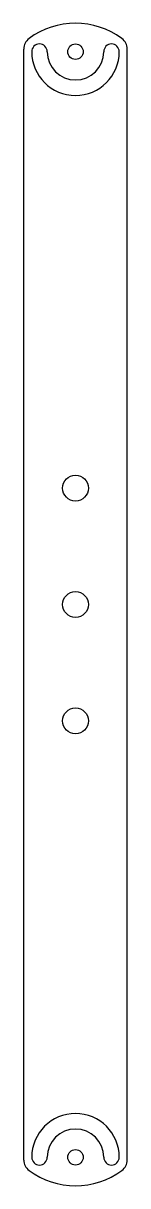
# Model space of a CAD drawing. Header units: millimetres. Extents: x 111 to 151, y -97 to 352.
import ezdxf

# ---------------------------------------------------------------- set-up
doc = ezdxf.new("R2010")
doc.units = ezdxf.units.MM
doc.layers.add('DV3_0', color=7, linetype='Continuous')

msp = doc.modelspace()

# ---------------------------------------------------------------- linework, layer by layer
at = {"layer": 'DV3_0', "color": 7, "linetype": 'Continuous'}
for p, q in [((111.07, 252.39), (111.07, 342.43)), ((151.07, 252.39), (151.07, 342.43)), ((111.07, 252.39), (111.07, 252.38)), ((111.07, 227.68), (111.07, 252.38)), ((151.07, 252.38), (151.07, 252.39)), ((151.07, 227.68), (151.07, 252.38)), ((111.08, 27.68), (111.07, 227.68)), ((111.07, 227.68), (111.07, 227.68)), ((151.08, 27.68), (151.07, 227.68)), ((151.07, 227.68), (151.07, 227.68)), ((111.08, 27.68), (111.08, 27.67)), ((111.08, 2.97), (111.08, 27.67)), ((151.08, 2.97), (151.08, 27.68)), ((151.08, 27.68), (151.08, 27.68)), ((111.08, -87.08), (111.08, 2.97)), ((111.08, 2.97), (111.08, 2.97)), ((151.08, -87.08), (151.08, 2.97)), ((151.08, 2.97), (151.08, 2.97))]:
    msp.add_line(p, q, dxfattribs=at)
for centre, radius in [((131.07, 341.39), 3), ((131.08, 172.68), 5), ((131.08, 127.68), 5), ((131.08, 82.68), 5), ((131.08, -86.03), 3)]:
    msp.add_circle(centre, radius, dxfattribs=at)
for centre, radius, start, end in [((131.07, 322.2), 30.19, 53.4554, 126.5483), ((116.07, 342.43), 5, 126.5483, 180.0019), ((146.07, 342.43), 5, 0.0019, 53.4554), ((117.14, 341.39), 3, 0.0019, 180.0019), ((145, 341.39), 3, 0.0019, 180.0019), ((131.07, 341.39), 16.93, 180.0019, 0.0019), ((131.07, 341.39), 10.93, 180.0019, 0.0019), ((131.08, -86.03), 16.93, 0.0019, 180.0019), ((131.08, -86.03), 10.93, 0.0019, 180.0019), ((116.08, -87.08), 5, 180.0019, 233.4554), ((117.15, -86.03), 3, 180.0019, 0.0019), ((145.01, -86.03), 3, 180.0019, 0.0019), ((146.08, -87.08), 5, 306.5483, 0.0019), ((131.08, -66.84), 30.19, 233.4554, 306.5483)]:
    msp.add_arc(centre, radius, start, end, dxfattribs=at)

doc.saveas('drawing.dxf')
